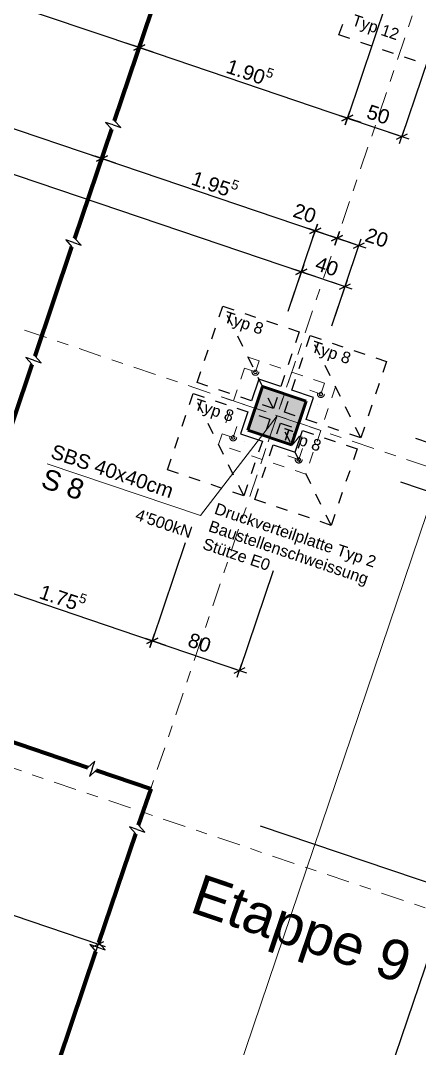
# Model space of a CAD drawing. Header units: metres. Extents: x 2661608 to 2661648.6, y 1209464.3 to 1209501.1.
# Drawn here: x 2661639.82 to 2661643.29, y 1209477.36 to 1209486.28 of the extents above; entities that cross this region are included whole.
import ezdxf

# ---------------------------------------------------------------- set-up
doc = ezdxf.new("R2010")
doc.units = ezdxf.units.M
doc.header["$PDMODE"] = 65
for name, pattern in [('AUSGEZOGEN', [0]), ('GETRENNT2_S6', [0.3, 0.2, -0.1]), ('PHANTOM2_S8', [0.3, 0.2, -0.05, 0, -0.05]), ('STRICHPUNKT2_S5', [0.15, 0.1, -0.05]), ('VERDECKT2_S2', [0.025, 0, -0.025])]:
    doc.linetypes.add(name, pattern=pattern)
for name, color, linetype, lineweight in [('TB_639', 7, 'AUSGEZOGEN', 25), ('TB_641', 7, 'AUSGEZOGEN', 25), ('TB_643', 7, 'AUSGEZOGEN', 25), ('TB_645', 7, 'AUSGEZOGEN', 25), ('TB_646', 7, 'AUSGEZOGEN', 25), ('TB_649', 7, 'AUSGEZOGEN', 25), ('TB_650', 7, 'AUSGEZOGEN', 25), ('TB_652', 7, 'AUSGEZOGEN', 25)]:
    doc.layers.add(name, color=color, linetype=linetype, lineweight=lineweight)
doc.styles.add('ARIAL', font='arial.ttf')
doc.dimstyles.new('DIMSTYLE_3', dxfattribs={"dimtxt": 0.125, "dimasz": 0.125, "dimexe": 0, "dimexo": 0, "dimgap": 0.0625, "dimtad": 2, "dimdec": 3, "dimrnd": 0.005, "dimzin": 4, "dimdsep": 46, "dimtxsty": 'ARIAL', "dimblk1": 'ALL_ML_STRICH', "dimblk2": 'ALL_ML_STRICH', "dimsah": 1, "dimcen": 0, "dimclrd": 7, "dimclre": 7, "dimclrt": 7, "dimazin": 3, "dimtfac": 1, "dimtdec": 0, "dimtix": 1, "dimtmove": 2, "dimatfit": 3, "dimfxl": 0, "dimlwd": 0, "dimlwe": 25})
doc.dimstyles.new('DIMSTYLE_5', dxfattribs={"dimtxt": 0.125, "dimasz": 0.125, "dimexe": 0, "dimexo": 0, "dimgap": 0.0625, "dimtad": 2, "dimdec": 1, "dimlfac": 100, "dimrnd": 0.5, "dimzin": 4, "dimdsep": 46, "dimtxsty": 'ARIAL', "dimblk1": 'ALL_ML_STRICH', "dimblk2": 'ALL_ML_STRICH', "dimsah": 1, "dimcen": 0, "dimclrd": 7, "dimclre": 7, "dimclrt": 7, "dimazin": 3, "dimtfac": 1, "dimtdec": 0, "dimtix": 1, "dimtmove": 2, "dimatfit": 3, "dimfxl": 0, "dimtvp": 1.2, "dimlwd": 0, "dimlwe": 25})
doc.dimstyles.new('DIMSTYLE_7', dxfattribs={"dimtxt": 0.125, "dimasz": 0.125, "dimexe": 0, "dimexo": 0, "dimgap": 0.0625, "dimtad": 2, "dimrnd": 0.005, "dimzin": 4, "dimdsep": 46, "dimtxsty": 'ARIAL', "dimblk1": 'ALL_ML_STRICH', "dimblk2": 'ALL_ML_STRICH', "dimsah": 1, "dimcen": 0, "dimclrd": 7, "dimclre": 7, "dimclrt": 7, "dimazin": 3, "dimtfac": 1, "dimtdec": 0, "dimtix": 1, "dimtmove": 2, "dimatfit": 3, "dimfxl": 0, "dimlwd": 0, "dimlwe": 25})
doc.dimstyles.new('DIMSTYLE_9', dxfattribs={"dimtxt": 0.125, "dimasz": 0.125, "dimexe": 0, "dimexo": 0, "dimgap": 0.0625, "dimtad": 2, "dimdec": 1, "dimlfac": 100, "dimrnd": 0.5, "dimzin": 4, "dimdsep": 46, "dimtxsty": 'ARIAL', "dimblk1": 'ALL_ML_STRICH', "dimblk2": 'ALL_ML_STRICH', "dimsah": 1, "dimcen": 0, "dimclrd": 7, "dimclre": 7, "dimclrt": 7, "dimazin": 3, "dimtfac": 1, "dimtdec": 0, "dimtix": 1, "dimtmove": 2, "dimatfit": 3, "dimfxl": 0, "dimlwd": 0, "dimlwe": 25})

# ---------------------------------------------------------------- blocks, each defined once
blk = doc.blocks.new('COMPLEXOBJECT_3')
at = {"layer": 'TB_645', "color": 7, "linetype": 'VERDECKT2_S2', "lineweight": 25, "transparency": 33554687}
for p, q in [((2661641.3562, 1209483.1393), (2661641.5807, 1209483.8023)), ((2661641.5807, 1209483.8023), (2661642.2437, 1209483.5778)), ((2661642.0192, 1209482.9148), (2661641.5807, 1209483.8023)), ((2661642.2437, 1209483.5778), (2661642.0192, 1209482.9148)), ((2661642.1139, 1209482.8827), (2661642.3384, 1209483.5458)), ((2661642.3384, 1209483.5458), (2661643.0014, 1209483.3213)), ((2661642.7769, 1209482.6583), (2661642.3384, 1209483.5458)), ((2661643.0014, 1209483.3213), (2661642.7769, 1209482.6583)), ((2661642.0192, 1209482.9148), (2661641.3562, 1209483.1393)), ((2661641.0996, 1209482.3815), (2661641.3241, 1209483.0446)), ((2661641.3241, 1209483.0446), (2661641.9871, 1209482.8201)), ((2661641.7626, 1209482.1571), (2661641.3241, 1209483.0446)), ((2661642.7769, 1209482.6583), (2661642.1139, 1209482.8827)), ((2661641.9871, 1209482.8201), (2661641.7626, 1209482.1571)), ((2661641.8574, 1209482.125), (2661642.0819, 1209482.788)), ((2661642.0819, 1209482.788), (2661642.7449, 1209482.5635)), ((2661642.5204, 1209481.9005), (2661642.0819, 1209482.788)), ((2661642.7449, 1209482.5635), (2661642.5204, 1209481.9005)), ((2661641.7626, 1209482.1571), (2661641.0996, 1209482.3815)), ((2661642.5204, 1209481.9005), (2661641.8574, 1209482.125))]:
    blk.add_line(p, q, dxfattribs=at)
at = {"layer": 'TB_645', "color": 7, "linetype": 'AUSGEZOGEN', "lineweight": 25, "transparency": 33554687, "char_height": 0.1, "width": 0.399914, "attachment_point": 7, "rotation": 341.29529, "style": 'ARIAL'}
for insert in [(2661641.5708, 1209483.637), (2661642.3286, 1209483.3805), (2661641.3143, 1209482.8793), (2661642.072, 1209482.6227)]:
    blk.add_mtext('\\W1.00;Typ 8', dxfattribs=dict(at, insert=insert))
blk = doc.blocks.new('COMPLEXOBJECT_4')
at = {"layer": 'TB_645', "color": 7, "linetype": 'VERDECKT2_S2', "lineweight": 25, "transparency": 33554687}
for p, q in [((2661642.5879, 1209486.1535), (2661642.9406, 1209487.1954)), ((2661642.9406, 1209487.1954), (2661643.9825, 1209486.8426)), ((2661643.6298, 1209485.8007), (2661642.9406, 1209487.1954)), ((2661643.9825, 1209486.8426), (2661643.6298, 1209485.8007)), ((2661643.6298, 1209485.8007), (2661642.5879, 1209486.1535))]:
    blk.add_line(p, q, dxfattribs=at)
at = {"layer": 'TB_645', "color": 7, "linetype": 'AUSGEZOGEN', "lineweight": 25, "transparency": 33554687, "insert": (2661642.6821, 1209486.2119), "char_height": 0.1, "width": 0.477465, "attachment_point": 7, "rotation": 341.29529, "style": 'ARIAL'}
blk.add_mtext('\\W0.98;Typ 12', dxfattribs=at)
blk = doc.blocks.new('COMPLEXOBJECT_9')
at = {"layer": 'TB_652', "color": 5, "linetype": 'STRICHPUNKT2_S5', "lineweight": 18, "transparency": 33554687}
for p, q in [((2661641.5434, 1209482.6008), (2661641.7999, 1209483.3586)), ((2661641.7999, 1209483.3586), (2661642.5577, 1209483.102)), ((2661641.8946, 1209483.3265), (2661641.8305, 1209483.1371)), ((2661641.7679, 1209483.2638), (2661641.9573, 1209483.1997)), ((2661642.463, 1209483.1341), (2661642.3988, 1209482.9446)), ((2661642.5577, 1209483.102), (2661642.3011, 1209482.3443)), ((2661642.3362, 1209483.0714), (2661642.5256, 1209483.0073)), ((2661641.5754, 1209482.6955), (2661641.7649, 1209482.6314)), ((2661641.7022, 1209482.7582), (2661641.6381, 1209482.5687)), ((2661642.3011, 1209482.3443), (2661641.5434, 1209482.6008)), ((2661642.1438, 1209482.5031), (2661642.3332, 1209482.439)), ((2661642.2705, 1209482.5658), (2661642.2064, 1209482.3763))]:
    blk.add_line(p, q, dxfattribs=at)
for centre, radius in [((2661641.8626, 1209483.2318), 0.03), ((2661641.8626, 1209483.2318), 0.015), ((2661642.4309, 1209483.0394), 0.03), ((2661642.4309, 1209483.0394), 0.015), ((2661641.6702, 1209482.6635), 0.03), ((2661641.6702, 1209482.6635), 0.015), ((2661642.2385, 1209482.471), 0.03), ((2661642.2385, 1209482.471), 0.015)]:
    blk.add_circle(centre, radius, dxfattribs=at)
blk = doc.blocks.new('ALL_ML_STRICH')
at = {"color": 0, "linetype": 'ByBlock', "lineweight": -2}
for p, q in [((-1, 0), (0.5, 0)), ((-0.3, -0.3), (0.3, 0.3)), ((0, -0.5), (0, 0.5))]:
    blk.add_line(p, q, dxfattribs=at)
blk = doc.blocks.new('*D38')
at = {"layer": 'DEFPOINTS', "color": 7, "linetype": 'AUSGEZOGEN', "lineweight": 25, "transparency": 16777216}
for p in [(2661639.0406, 1209480.6811), (2661640.9569, 1209479.6162), (2661638.4579, 1209478.9602)]:
    blk.add_point(p, dxfattribs=at)
at = {"layer": 'TB_649', "color": 7, "linetype": 'AUSGEZOGEN', "lineweight": -2, "transparency": 16777216}
for p, q in [((2661638.7431, 1209479.8026), (2661638.4579, 1209478.9602)), ((2661638.4579, 1209478.9602), (2661640.5007, 1209478.2686)), ((2661640.5007, 1209478.2686), (2661640.5007, 1209478.2686))]:
    blk.add_line(p, q, dxfattribs=at)
at = {"layer": 'TB_649', "color": 7, "linetype": 'AUSGEZOGEN', "lineweight": 25, "transparency": 16777216, "xscale": 0.125, "yscale": 0.125, "zscale": 0.125}
for p, rotation in [((2661638.4579, 1209478.9602), 161.2952435380497), ((2661640.5007, 1209478.2686), 341.2952435380498)]:
    blk.add_blockref('ALL_ML_STRICH', p, dxfattribs=dict(at, rotation=rotation))
at = {"layer": 'TB_649', "color": 7, "linetype": 'AUSGEZOGEN', "lineweight": 25, "transparency": 16777216, "insert": (2661639.5367, 1209478.716), "char_height": 0.125, "width": 0.625, "attachment_point": 5, "rotation": 341.29524, "style": 'ARIAL'}
blk.add_mtext('\\A1;{\\A1;{2.15\\H0.082500;\\S5^ ;}}', dxfattribs=at)
blk = doc.blocks.new('*D59')
at = {"layer": 'DEFPOINTS', "color": 7, "linetype": 'AUSGEZOGEN', "lineweight": 25, "transparency": 16777216}
for p in [(2661636.5157, 1209486.045), (2661636.179, 1209485.0505), (2661641.9252, 1209483.105)]:
    blk.add_point(p, dxfattribs=at)
at = {"layer": 'TB_649', "color": 7, "linetype": 'AUSGEZOGEN', "lineweight": -2, "transparency": 16777216}
for p, q in [((2661636.4003, 1209485.7041), (2661636.5157, 1209486.045)), ((2661636.5157, 1209486.045), (2661642.2619, 1209484.0995)), ((2661642.1465, 1209483.7586), (2661642.2619, 1209484.0995))]:
    blk.add_line(p, q, dxfattribs=at)
at = {"layer": 'TB_649', "color": 7, "linetype": 'AUSGEZOGEN', "lineweight": 25, "transparency": 16777216, "xscale": 0.125, "yscale": 0.125, "zscale": 0.125}
for p, rotation in [((2661636.5157, 1209486.045), 161.295243233439), ((2661642.2619, 1209484.0995), 341.2952432334391)]:
    blk.add_blockref('ALL_ML_STRICH', p, dxfattribs=dict(at, rotation=rotation))
at = {"layer": 'TB_649', "color": 7, "linetype": 'AUSGEZOGEN', "lineweight": 25, "transparency": 16777216, "insert": (2661639.4462, 1209485.1738), "char_height": 0.125, "width": 0.625, "attachment_point": 5, "rotation": 341.29524, "style": 'ARIAL'}
blk.add_mtext('\\A1;{\\A1;{6.06\\H0.082500;\\S5^ ;}}', dxfattribs=at)
blk = doc.blocks.new('*D60')
at = {"layer": 'DEFPOINTS', "color": 7, "linetype": 'AUSGEZOGEN', "lineweight": 25, "transparency": 16777216}
for p in [(2661642.2619, 1209484.0995), (2661641.9252, 1209483.105), (2661642.3041, 1209482.9767)]:
    blk.add_point(p, dxfattribs=at)
at = {"layer": 'TB_649', "color": 7, "linetype": 'AUSGEZOGEN', "lineweight": -2, "transparency": 16777216}
for p, q in [((2661642.1465, 1209483.7586), (2661642.2619, 1209484.0995)), ((2661642.2619, 1209484.0995), (2661642.6408, 1209483.9712)), ((2661642.5254, 1209483.6303), (2661642.6408, 1209483.9712))]:
    blk.add_line(p, q, dxfattribs=at)
at = {"layer": 'TB_649', "color": 7, "linetype": 'AUSGEZOGEN', "lineweight": 25, "transparency": 16777216, "xscale": 0.125, "yscale": 0.125, "zscale": 0.125}
for p, rotation in [((2661642.2619, 1209484.0995), 161.295243233439), ((2661642.6408, 1209483.9712), 341.2952432334391)]:
    blk.add_blockref('ALL_ML_STRICH', p, dxfattribs=dict(at, rotation=rotation))
at = {"layer": 'TB_649', "color": 7, "linetype": 'AUSGEZOGEN', "lineweight": 25, "transparency": 16777216, "insert": (2661642.483, 1209484.1457), "char_height": 0.125, "width": 0.5, "attachment_point": 5, "rotation": 341.29524, "style": 'ARIAL'}
blk.add_mtext('\\A1;{\\A1;{40\\H0.082500;\\S^ ;}}', dxfattribs=at)
blk = doc.blocks.new('*D61')
at = {"layer": 'DEFPOINTS', "color": 7, "linetype": 'AUSGEZOGEN', "lineweight": 25, "transparency": 16777216}
for p in [(2661630.5802, 1209488.6788), (2661630.5108, 1209488.474), (2661640.7253, 1209485.6572)]:
    blk.add_point(p, dxfattribs=at)
at = {"layer": 'TB_649', "color": 7, "linetype": 'AUSGEZOGEN', "lineweight": -2, "transparency": 16777216}
for p, q in [((2661630.5108, 1209488.474), (2661630.5108, 1209488.474)), ((2661630.5108, 1209488.474), (2661640.5305, 1209485.0816)), ((2661640.5305, 1209485.0816), (2661640.5305, 1209485.0816))]:
    blk.add_line(p, q, dxfattribs=at)
at = {"layer": 'TB_649', "color": 7, "linetype": 'AUSGEZOGEN', "lineweight": 25, "transparency": 16777216, "xscale": 0.125, "yscale": 0.125, "zscale": 0.125}
for p, rotation in [((2661630.5108, 1209488.474), 161.2952432343719), ((2661640.5305, 1209485.0816), 341.295243234372)]:
    blk.add_blockref('ALL_ML_STRICH', p, dxfattribs=dict(at, rotation=rotation))
at = {"layer": 'TB_649', "color": 7, "linetype": 'AUSGEZOGEN', "lineweight": 25, "transparency": 16777216, "insert": (2661635.5613, 1209486.8851), "char_height": 0.125, "width": 0.625, "attachment_point": 5, "rotation": 341.29524, "style": 'ARIAL'}
blk.add_mtext('\\A1;{\\A1;{10.58\\H0.082500;\\S^ ;}}', dxfattribs=at)
blk = doc.blocks.new('*D62')
at = {"layer": 'DEFPOINTS', "color": 7, "linetype": 'AUSGEZOGEN', "lineweight": 25, "transparency": 16777216}
for p in [(2661640.7253, 1209485.6572), (2661640.5305, 1209485.0816), (2661641.9252, 1209483.105)]:
    blk.add_point(p, dxfattribs=at)
at = {"layer": 'TB_649', "color": 7, "linetype": 'AUSGEZOGEN', "lineweight": -2, "transparency": 16777216}
for p, q in [((2661640.5305, 1209485.0816), (2661640.5305, 1209485.0816)), ((2661640.5305, 1209485.0816), (2661642.3822, 1209484.4547)), ((2661642.1465, 1209483.7586), (2661642.3822, 1209484.4547))]:
    blk.add_line(p, q, dxfattribs=at)
at = {"layer": 'TB_649', "color": 7, "linetype": 'AUSGEZOGEN', "lineweight": 25, "transparency": 16777216, "xscale": 0.125, "yscale": 0.125, "zscale": 0.125}
for p, rotation in [((2661640.5305, 1209485.0816), 161.2952432343719), ((2661642.3822, 1209484.4547), 341.295243234372)]:
    blk.add_blockref('ALL_ML_STRICH', p, dxfattribs=dict(at, rotation=rotation))
at = {"layer": 'TB_649', "color": 7, "linetype": 'AUSGEZOGEN', "lineweight": 25, "transparency": 16777216, "insert": (2661641.5137, 1209484.8697), "char_height": 0.125, "width": 0.625, "attachment_point": 5, "rotation": 341.29524, "style": 'ARIAL'}
blk.add_mtext('\\A1;{\\A1;{1.95\\H0.082500;\\S5^ ;}}', dxfattribs=at)
blk = doc.blocks.new('*D63')
at = {"layer": 'DEFPOINTS', "color": 7, "linetype": 'AUSGEZOGEN', "lineweight": 25, "transparency": 16777216}
for p in [(2661642.6555, 1209484.6383), (2661642.3822, 1209484.4547), (2661641.9252, 1209483.105)]:
    blk.add_point(p, dxfattribs=at)
at = {"layer": 'TB_649', "color": 7, "linetype": 'AUSGEZOGEN', "lineweight": -2, "transparency": 16777216}
for p, q in [((2661642.1465, 1209483.7586), (2661642.3822, 1209484.4547)), ((2661642.3822, 1209484.4547), (2661642.5716, 1209484.3905)), ((2661642.5716, 1209484.3905), (2661642.5716, 1209484.3905))]:
    blk.add_line(p, q, dxfattribs=at)
at = {"layer": 'TB_649', "color": 7, "linetype": 'AUSGEZOGEN', "lineweight": 25, "transparency": 16777216, "xscale": 0.125, "yscale": 0.125, "zscale": 0.125}
for p, rotation in [((2661642.3822, 1209484.4547), 161.2952432343719), ((2661642.5716, 1209484.3905), 341.295243234372)]:
    blk.add_blockref('ALL_ML_STRICH', p, dxfattribs=dict(at, rotation=rotation))
at = {"layer": 'TB_649', "color": 7, "linetype": 'AUSGEZOGEN', "lineweight": 25, "transparency": 16777216, "insert": (2661642.2903, 1209484.6068), "char_height": 0.125, "width": 0.5, "attachment_point": 5, "rotation": 341.29524, "style": 'ARIAL'}
blk.add_mtext('\\A1;{\\A1;{20\\H0.082500;\\S^ ;}}', dxfattribs=at)
blk = doc.blocks.new('*D64')
at = {"layer": 'DEFPOINTS', "color": 7, "linetype": 'AUSGEZOGEN', "lineweight": 25, "transparency": 16777216}
for p in [(2661642.6555, 1209484.6383), (2661642.5716, 1209484.3905), (2661642.3041, 1209482.9767)]:
    blk.add_point(p, dxfattribs=at)
at = {"layer": 'TB_649', "color": 7, "linetype": 'AUSGEZOGEN', "lineweight": -2, "transparency": 16777216}
for p, q in [((2661642.5716, 1209484.3905), (2661642.5716, 1209484.3905)), ((2661642.5716, 1209484.3905), (2661642.7611, 1209484.3264)), ((2661642.5254, 1209483.6303), (2661642.7611, 1209484.3264))]:
    blk.add_line(p, q, dxfattribs=at)
at = {"layer": 'TB_649', "color": 7, "linetype": 'AUSGEZOGEN', "lineweight": 25, "transparency": 16777216, "xscale": 0.125, "yscale": 0.125, "zscale": 0.125}
for p, rotation in [((2661642.5716, 1209484.3905), 161.2952432343719), ((2661642.7611, 1209484.3264), 341.295243234372)]:
    blk.add_blockref('ALL_ML_STRICH', p, dxfattribs=dict(at, rotation=rotation))
at = {"layer": 'TB_649', "color": 7, "linetype": 'AUSGEZOGEN', "lineweight": 25, "transparency": 16777216, "insert": (2661642.9162, 1209484.3949), "char_height": 0.125, "width": 0.5, "attachment_point": 5, "rotation": 341.29524, "style": 'ARIAL'}
blk.add_mtext('\\A1;{\\A1;{20\\H0.082500;\\S^ ;}}', dxfattribs=at)
blk = doc.blocks.new('*D70')
at = {"layer": 'DEFPOINTS', "color": 7, "linetype": 'AUSGEZOGEN', "lineweight": 25, "transparency": 16777216}
for p in [(2661644.4542, 1209478.2052), (2661642.6877, 1209474.918), (2661643.023, 1209474.8045)]:
    blk.add_point(p, dxfattribs=at)
at = {"layer": 'TB_649', "color": 7, "linetype": 'AUSGEZOGEN', "lineweight": -2, "transparency": 16777216}
for p, q in [((2661643.023, 1209474.8045), (2661644.2031, 1209478.2902)), ((2661644.2031, 1209478.2902), (2661644.2031, 1209478.2902)), ((2661643.023, 1209474.8045), (2661643.023, 1209474.8045))]:
    blk.add_line(p, q, dxfattribs=at)
at = {"layer": 'TB_649', "color": 7, "linetype": 'AUSGEZOGEN', "lineweight": 25, "transparency": 16777216, "xscale": 0.125, "yscale": 0.125, "zscale": 0.125}
for p, rotation in [((2661644.2031, 1209478.2902), 71.29524323076089), ((2661643.023, 1209474.8045), 251.2952432307609)]:
    blk.add_blockref('ALL_ML_STRICH', p, dxfattribs=dict(at, rotation=rotation))
at = {"layer": 'TB_649', "color": 7, "linetype": 'AUSGEZOGEN', "lineweight": 25, "transparency": 16777216, "insert": (2661643.5073, 1209476.5926), "char_height": 0.125, "width": 0.5, "attachment_point": 5, "rotation": 71.29524, "style": 'ARIAL'}
blk.add_mtext('\\A1;{\\A1;{3.68\\H0.082500;\\S^ ;}}', dxfattribs=at)
blk = doc.blocks.new('*D75')
at = {"layer": 'DEFPOINTS', "color": 7, "linetype": 'AUSGEZOGEN', "lineweight": 25, "transparency": 16777216}
for p in [(2661640.9569, 1209479.6162), (2661637.6458, 1209469.8366), (2661640.6057, 1209468.8344)]:
    blk.add_point(p, dxfattribs=at)
at = {"layer": 'TB_649', "color": 7, "linetype": 'AUSGEZOGEN', "lineweight": -2, "transparency": 16777216}
for p, q in [((2661641.9041, 1209479.2956), (2661643.9169, 1209478.6141)), ((2661640.6057, 1209468.8344), (2661643.9169, 1209478.6141)), ((2661638.593, 1209469.5159), (2661640.6057, 1209468.8344))]:
    blk.add_line(p, q, dxfattribs=at)
at = {"layer": 'TB_649', "color": 7, "linetype": 'AUSGEZOGEN', "lineweight": 25, "transparency": 16777216, "xscale": 0.125, "yscale": 0.125, "zscale": 0.125}
for p, rotation in [((2661643.9169, 1209478.6141), 71.29524324225345), ((2661640.6057, 1209468.8344), 251.2952432422534)]:
    blk.add_blockref('ALL_ML_STRICH', p, dxfattribs=dict(at, rotation=rotation))
at = {"layer": 'TB_649', "color": 7, "linetype": 'AUSGEZOGEN', "lineweight": 25, "transparency": 16777216, "insert": (2661642.1581, 1209473.7771), "char_height": 0.125, "width": 0.75, "attachment_point": 5, "rotation": 71.29524, "style": 'ARIAL'}
blk.add_mtext('\\A1;{\\A1;{10.32\\H0.082500;\\S5^ ;}}', dxfattribs=at)
blk = doc.blocks.new('*D76')
at = {"layer": 'DEFPOINTS', "color": 7, "linetype": 'AUSGEZOGEN', "lineweight": 25, "transparency": 16777216}
for p in [(2661644.9, 1209486.5848), (2661640.9569, 1209479.6162), (2661643.9169, 1209478.6141)]:
    blk.add_point(p, dxfattribs=at)
at = {"layer": 'TB_649', "color": 7, "linetype": 'AUSGEZOGEN', "lineweight": -2, "transparency": 16777216}
for p, q in [((2661645.3735, 1209486.4245), (2661646.4391, 1209486.0637)), ((2661643.9169, 1209478.6141), (2661646.4391, 1209486.0637)), ((2661641.9041, 1209479.2956), (2661643.9169, 1209478.6141))]:
    blk.add_line(p, q, dxfattribs=at)
at = {"layer": 'TB_649', "color": 7, "linetype": 'AUSGEZOGEN', "lineweight": 25, "transparency": 16777216, "xscale": 0.125, "yscale": 0.125, "zscale": 0.125}
for p, rotation in [((2661646.4391, 1209486.0637), 71.29524324225345), ((2661643.9169, 1209478.6141), 251.2952432422534)]:
    blk.add_blockref('ALL_ML_STRICH', p, dxfattribs=dict(at, rotation=rotation))
at = {"layer": 'TB_649', "color": 7, "linetype": 'AUSGEZOGEN', "lineweight": 25, "transparency": 16777216, "insert": (2661645.0764, 1209482.3963), "char_height": 0.125, "width": 0.625, "attachment_point": 5, "rotation": 71.29524, "style": 'ARIAL'}
blk.add_mtext('\\A1;{\\A1;{7.86\\H0.082500;\\S5^ ;}}', dxfattribs=at)
blk = doc.blocks.new('*D78')
at = {"layer": 'DEFPOINTS', "color": 7, "linetype": 'AUSGEZOGEN', "lineweight": 25, "transparency": 16777216}
for p in [(2661640.9569, 1209479.6162), (2661639.2558, 1209469.9144), (2661640.4398, 1209469.5135)]:
    blk.add_point(p, dxfattribs=at)
at = {"layer": 'TB_649', "color": 7, "linetype": 'AUSGEZOGEN', "lineweight": -2, "transparency": 16777216}
for p, q in [((2661641.9041, 1209479.2956), (2661643.5617, 1209478.7343)), ((2661640.4398, 1209469.5135), (2661643.5617, 1209478.7343)), ((2661639.7294, 1209469.754), (2661640.4398, 1209469.5135))]:
    blk.add_line(p, q, dxfattribs=at)
at = {"layer": 'TB_649', "color": 7, "linetype": 'AUSGEZOGEN', "lineweight": 25, "transparency": 16777216, "xscale": 0.125, "yscale": 0.125, "zscale": 0.125}
for p, rotation in [((2661643.5617, 1209478.7343), 71.29524323168143), ((2661640.4398, 1209469.5135), 251.2952432316814)]:
    blk.add_blockref('ALL_ML_STRICH', p, dxfattribs=dict(at, rotation=rotation))
at = {"layer": 'TB_649', "color": 7, "linetype": 'AUSGEZOGEN', "lineweight": 25, "transparency": 16777216, "insert": (2661641.8991, 1209474.1813), "char_height": 0.125, "width": 0.625, "attachment_point": 5, "rotation": 71.29524, "style": 'ARIAL'}
blk.add_mtext('\\A1;{\\A1;{9.73\\H0.082500;\\S5^ ;}}', dxfattribs=at)
blk = doc.blocks.new('*D79')
at = {"layer": 'DEFPOINTS', "color": 7, "linetype": 'AUSGEZOGEN', "lineweight": 25, "transparency": 16777216}
for p in [(2661641.797, 1209482.7261), (2661640.9569, 1209479.6162), (2661643.5617, 1209478.7343)]:
    blk.add_point(p, dxfattribs=at)
at = {"layer": 'TB_649', "color": 7, "linetype": 'AUSGEZOGEN', "lineweight": -2, "transparency": 16777216}
for p, q in [((2661643.123, 1209482.2771), (2661644.5927, 1209481.7795)), ((2661643.5617, 1209478.7343), (2661644.5927, 1209481.7795)), ((2661641.9041, 1209479.2956), (2661643.5617, 1209478.7343))]:
    blk.add_line(p, q, dxfattribs=at)
at = {"layer": 'TB_649', "color": 7, "linetype": 'AUSGEZOGEN', "lineweight": 25, "transparency": 16777216, "xscale": 0.125, "yscale": 0.125, "zscale": 0.125}
for p, rotation in [((2661644.5927, 1209481.7795), 71.29524323168143), ((2661643.5617, 1209478.7343), 251.2952432316814)]:
    blk.add_blockref('ALL_ML_STRICH', p, dxfattribs=dict(at, rotation=rotation))
at = {"layer": 'TB_649', "color": 7, "linetype": 'AUSGEZOGEN', "lineweight": 25, "transparency": 16777216, "insert": (2661643.9755, 1209480.3144), "char_height": 0.125, "width": 0.625, "attachment_point": 5, "rotation": 71.29524, "style": 'ARIAL'}
blk.add_mtext('\\A1;{\\A1;{3.21\\H0.082500;\\S5^ ;}}', dxfattribs=at)
blk = doc.blocks.new('*D80')
at = {"layer": 'DEFPOINTS', "color": 7, "linetype": 'AUSGEZOGEN', "lineweight": 25, "transparency": 16777216}
for p in [(2661641.9252, 1209483.105), (2661641.797, 1209482.7261), (2661644.5927, 1209481.7795)]:
    blk.add_point(p, dxfattribs=at)
at = {"layer": 'TB_649', "color": 7, "linetype": 'AUSGEZOGEN', "lineweight": -2, "transparency": 16777216}
for p, q in [((2661643.2513, 1209482.656), (2661644.721, 1209482.1584)), ((2661643.123, 1209482.2771), (2661644.5927, 1209481.7795)), ((2661644.5927, 1209481.7795), (2661644.721, 1209482.1584))]:
    blk.add_line(p, q, dxfattribs=at)
at = {"layer": 'TB_649', "color": 7, "linetype": 'AUSGEZOGEN', "lineweight": 25, "transparency": 16777216, "xscale": 0.125, "yscale": 0.125, "zscale": 0.125}
for p, rotation in [((2661644.721, 1209482.1584), 71.29524323168143), ((2661644.5927, 1209481.7795), 251.2952432316814)]:
    blk.add_blockref('ALL_ML_STRICH', p, dxfattribs=dict(at, rotation=rotation))
at = {"layer": 'TB_649', "color": 7, "linetype": 'AUSGEZOGEN', "lineweight": 25, "transparency": 16777216, "insert": (2661644.5465, 1209482.0006), "char_height": 0.125, "width": 0.5, "attachment_point": 5, "rotation": 71.29524, "style": 'ARIAL'}
blk.add_mtext('\\A1;{\\A1;{40\\H0.082500;\\S^ ;}}', dxfattribs=at)
blk = doc.blocks.new('*D81')
at = {"layer": 'DEFPOINTS', "color": 7, "linetype": 'AUSGEZOGEN', "lineweight": 25, "transparency": 16777216}
for p in [(2661644.7717, 1209486.2059), (2661641.9252, 1209483.105), (2661644.721, 1209482.1584)]:
    blk.add_point(p, dxfattribs=at)
at = {"layer": 'TB_649', "color": 7, "linetype": 'AUSGEZOGEN', "lineweight": -2, "transparency": 16777216}
for p, q in [((2661645.2453, 1209486.0456), (2661645.9557, 1209485.8051)), ((2661644.721, 1209482.1584), (2661645.9557, 1209485.8051)), ((2661643.2513, 1209482.656), (2661644.721, 1209482.1584))]:
    blk.add_line(p, q, dxfattribs=at)
at = {"layer": 'TB_649', "color": 7, "linetype": 'AUSGEZOGEN', "lineweight": 25, "transparency": 16777216, "xscale": 0.125, "yscale": 0.125, "zscale": 0.125}
for p, rotation in [((2661645.9557, 1209485.8051), 71.29524323168143), ((2661644.721, 1209482.1584), 251.2952432316814)]:
    blk.add_blockref('ALL_ML_STRICH', p, dxfattribs=dict(at, rotation=rotation))
at = {"layer": 'TB_649', "color": 7, "linetype": 'AUSGEZOGEN', "lineweight": 25, "transparency": 16777216, "insert": (2661645.2324, 1209484.0266), "char_height": 0.125, "width": 0.5, "attachment_point": 5, "rotation": 71.29524, "style": 'ARIAL'}
blk.add_mtext('\\A1;{\\A1;{3.85\\H0.082500;\\S^ ;}}', dxfattribs=at)
blk = doc.blocks.new('*D177')
at = {"layer": 'DEFPOINTS', "color": 5, "linetype": 'AUSGEZOGEN', "lineweight": 25, "transparency": 16777216}
for p in [(2661637.4289, 1209488.5864), (2661637.0091, 1209487.3464), (2661640.8338, 1209485.9776)]:
    blk.add_point(p, dxfattribs=at)
at = {"layer": 'TB_649', "color": 5, "linetype": 'AUSGEZOGEN', "lineweight": -2, "transparency": 16777216}
for p, q in [((2661637.3456, 1209488.3403), (2661637.0091, 1209487.3464)), ((2661637.0091, 1209487.3464), (2661640.8562, 1209486.0438)), ((2661640.8562, 1209486.0438), (2661640.8562, 1209486.0438))]:
    blk.add_line(p, q, dxfattribs=at)
at = {"layer": 'TB_649', "color": 5, "linetype": 'AUSGEZOGEN', "lineweight": 25, "transparency": 16777216, "xscale": 0.125, "yscale": 0.125, "zscale": 0.125}
for p, rotation in [((2661637.0091, 1209487.3464), 161.2952432342675), ((2661640.8562, 1209486.0438), 341.2952432342676)]:
    blk.add_blockref('ALL_ML_STRICH', p, dxfattribs=dict(at, rotation=rotation))
at = {"layer": 'TB_649', "color": 5, "linetype": 'AUSGEZOGEN', "lineweight": 25, "transparency": 16777216, "insert": (2661638.978, 1209486.8008), "char_height": 0.125, "width": 0.5, "attachment_point": 5, "rotation": 341.29524, "style": 'ARIAL'}
blk.add_mtext('\\A1;{\\A1;{4.06\\H0.082500;\\S^ ;}}', dxfattribs=at)
blk = doc.blocks.new('*D178')
at = {"layer": 'DEFPOINTS', "color": 5, "linetype": 'AUSGEZOGEN', "lineweight": 25, "transparency": 16777216}
for p in [(2661643.0805, 1209486.673), (2661640.8338, 1209485.9776), (2661640.8562, 1209486.0438)]:
    blk.add_point(p, dxfattribs=at)
at = {"layer": 'TB_649', "color": 5, "linetype": 'AUSGEZOGEN', "lineweight": -2, "transparency": 16777216}
for p, q in [((2661643.0006, 1209486.437), (2661642.6606, 1209485.4329)), ((2661640.8562, 1209486.0438), (2661640.8562, 1209486.0438)), ((2661640.8562, 1209486.0438), (2661642.6606, 1209485.4329))]:
    blk.add_line(p, q, dxfattribs=at)
at = {"layer": 'TB_649', "color": 5, "linetype": 'AUSGEZOGEN', "lineweight": 25, "transparency": 16777216, "xscale": 0.125, "yscale": 0.125, "zscale": 0.125}
for p, rotation in [((2661640.8562, 1209486.0438), 161.2952432342675), ((2661642.6606, 1209485.4329), 341.2952432342676)]:
    blk.add_blockref('ALL_ML_STRICH', p, dxfattribs=dict(at, rotation=rotation))
at = {"layer": 'TB_649', "color": 5, "linetype": 'AUSGEZOGEN', "lineweight": 25, "transparency": 16777216, "insert": (2661641.8158, 1209485.84), "char_height": 0.125, "width": 0.625, "attachment_point": 5, "rotation": 341.29524, "style": 'ARIAL'}
blk.add_mtext('\\A1;{\\A1;{1.90\\H0.082500;\\S5^ ;}}', dxfattribs=at)
blk = doc.blocks.new('*D179')
at = {"layer": 'DEFPOINTS', "color": 5, "linetype": 'AUSGEZOGEN', "lineweight": 25, "transparency": 16777216}
for p in [(2661643.0805, 1209486.673), (2661643.5541, 1209486.5126), (2661642.6606, 1209485.4329)]:
    blk.add_point(p, dxfattribs=at)
at = {"layer": 'TB_649', "color": 5, "linetype": 'AUSGEZOGEN', "lineweight": -2, "transparency": 16777216}
for p, q in [((2661643.0006, 1209486.437), (2661642.6606, 1209485.4329)), ((2661643.475, 1209486.2793), (2661643.1342, 1209485.2726)), ((2661642.6606, 1209485.4329), (2661643.1342, 1209485.2726))]:
    blk.add_line(p, q, dxfattribs=at)
at = {"layer": 'TB_649', "color": 5, "linetype": 'AUSGEZOGEN', "lineweight": 25, "transparency": 16777216, "xscale": 0.125, "yscale": 0.125, "zscale": 0.125}
for p, rotation in [((2661642.6606, 1209485.4329), 161.2952432342675), ((2661643.1342, 1209485.2726), 341.2952432342676)]:
    blk.add_blockref('ALL_ML_STRICH', p, dxfattribs=dict(at, rotation=rotation))
at = {"layer": 'TB_649', "color": 5, "linetype": 'AUSGEZOGEN', "lineweight": 25, "transparency": 16777216, "insert": (2661642.929, 1209485.4631), "char_height": 0.125, "width": 0.5, "attachment_point": 5, "rotation": 341.29524, "style": 'ARIAL'}
blk.add_mtext('\\A1;{\\A1;{50\\H0.082500;\\S^ ;}}', dxfattribs=at)
blk = doc.blocks.new('*D281')
at = {"layer": 'DEFPOINTS', "color": 5, "linetype": 'AUSGEZOGEN', "lineweight": 25, "transparency": 16777216}
for p in [(2661641.5434, 1209482.6008), (2661639.42, 1209481.8018), (2661639.305, 1209481.4621)]:
    blk.add_point(p, dxfattribs=at)
at = {"layer": 'TB_649', "color": 5, "linetype": 'AUSGEZOGEN', "lineweight": -2, "transparency": 16777216}
for p, q in [((2661641.2546, 1209481.7478), (2661640.9673, 1209480.8993)), ((2661639.305, 1209481.4621), (2661639.305, 1209481.4621)), ((2661639.305, 1209481.4621), (2661640.9673, 1209480.8993))]:
    blk.add_line(p, q, dxfattribs=at)
at = {"layer": 'TB_649', "color": 5, "linetype": 'AUSGEZOGEN', "lineweight": 25, "transparency": 16777216, "xscale": 0.125, "yscale": 0.125, "zscale": 0.125}
for p, rotation in [((2661639.305, 1209481.4621), 161.2952432347492), ((2661640.9673, 1209480.8993), 341.2952432347492)]:
    blk.add_blockref('ALL_ML_STRICH', p, dxfattribs=dict(at, rotation=rotation))
at = {"layer": 'TB_649', "color": 5, "linetype": 'AUSGEZOGEN', "lineweight": 25, "transparency": 16777216, "insert": (2661640.1935, 1209481.2823), "char_height": 0.125, "width": 0.625, "attachment_point": 5, "rotation": 341.29524, "style": 'ARIAL'}
blk.add_mtext('\\A1;{\\A1;{1.75\\H0.082500;\\S5^ ;}}', dxfattribs=at)
blk = doc.blocks.new('*D282')
at = {"layer": 'DEFPOINTS', "color": 5, "linetype": 'AUSGEZOGEN', "lineweight": 25, "transparency": 16777216}
for p in [(2661641.5434, 1209482.6008), (2661642.3011, 1209482.3443), (2661640.9673, 1209480.8993)]:
    blk.add_point(p, dxfattribs=at)
at = {"layer": 'TB_649', "color": 5, "linetype": 'AUSGEZOGEN', "lineweight": -2, "transparency": 16777216}
for p, q in [((2661641.2546, 1209481.7478), (2661640.9673, 1209480.8993)), ((2661642.0177, 1209481.5072), (2661641.725, 1209480.6428)), ((2661640.9673, 1209480.8993), (2661641.725, 1209480.6428))]:
    blk.add_line(p, q, dxfattribs=at)
at = {"layer": 'TB_649', "color": 5, "linetype": 'AUSGEZOGEN', "lineweight": 25, "transparency": 16777216, "xscale": 0.125, "yscale": 0.125, "zscale": 0.125}
for p, rotation in [((2661640.9673, 1209480.8993), 161.2952432347492), ((2661641.725, 1209480.6428), 341.2952432347492)]:
    blk.add_blockref('ALL_ML_STRICH', p, dxfattribs=dict(at, rotation=rotation))
at = {"layer": 'TB_649', "color": 5, "linetype": 'AUSGEZOGEN', "lineweight": 25, "transparency": 16777216, "insert": (2661641.3778, 1209480.8814), "char_height": 0.125, "width": 0.5, "attachment_point": 5, "rotation": 341.29524, "style": 'ARIAL'}
blk.add_mtext('\\A1;{\\A1;{80\\H0.082500;\\S^ ;}}', dxfattribs=at)

msp = doc.modelspace()

# ---------------------------------------------------------------- hatches: boundary and pattern name
at = {"layer": 'TB_639', "linetype": 'AUSGEZOGEN', "lineweight": 35, "transparency": 33554687}
msp.add_hatch(color=253, dxfattribs=at).paths.add_polyline_path([(2661641.797, 1209482.7261), (2661642.1758, 1209482.5978), (2661642.3041, 1209482.9767), (2661641.9252, 1209483.105)])

# ---------------------------------------------------------------- linework, layer by layer
at = {"layer": 'Hatch_Boundaries', "color": 7}
msp.add_lwpolyline([(2661641.797, 1209482.7261), (2661642.1758, 1209482.5978), (2661642.3041, 1209482.9767), (2661641.9252, 1209483.105), (2661641.797, 1209482.7261)], dxfattribs=at)
msp.add_lwpolyline([(2661641.797, 1209482.7261), (2661642.1758, 1209482.5978), (2661642.3041, 1209482.9767), (2661641.9252, 1209483.105), (2661641.797, 1209482.7261)], dxfattribs=at)
at = {"layer": 'TB_639', "color": 191, "linetype": 'AUSGEZOGEN', "lineweight": 13, "transparency": 33554687}
msp.add_line((2661645.381, 1209488.0056), (2661638.4252, 1209467.4612), dxfattribs=at)
at = {"layer": 'TB_641', "color": 7, "linetype": 'PHANTOM2_S8', "lineweight": 18, "transparency": 33554687}
for p, q in [((2661642.2109, 1209483.325), (2661641.8902, 1209482.3778)), ((2661641.5769, 1209483.0118), (2661642.5241, 1209482.6911))]:
    msp.add_line(p, q, dxfattribs=at)
at = {"layer": 'TB_641', "color": 7, "linetype": 'AUSGEZOGEN', "lineweight": 50, "transparency": 33554687}
for p, q in [((2661641.9252, 1209483.105), (2661641.797, 1209482.7261)), ((2661642.3041, 1209482.9767), (2661641.9252, 1209483.105)), ((2661642.1758, 1209482.5978), (2661642.3041, 1209482.9767)), ((2661641.797, 1209482.7261), (2661642.1758, 1209482.5978))]:
    msp.add_line(p, q, dxfattribs=at)
at = {"layer": 'TB_643', "color": 7, "linetype": 'PHANTOM2_S8', "lineweight": 18, "transparency": 33554687}
for p, q in [((2661613.8118, 1209492.4123), (2661645.8408, 1209481.5681)), ((2661636.2011, 1209465.5748), (2661645.0811, 1209491.8023)), ((2661612.6477, 1209488.974), (2661644.6767, 1209478.1298))]:
    msp.add_line(p, q, dxfattribs=at)
at = {"layer": 'TB_646', "color": 7, "linetype": 'GETRENNT2_S6', "lineweight": 25, "transparency": 33554687}
for p, q in [((2661641.8939, 1209483.1684), (2661641.7336, 1209482.6948)), ((2661642.3675, 1209483.008), (2661641.8939, 1209483.1684)), ((2661642.2071, 1209482.5344), (2661642.3675, 1209483.008)), ((2661641.7336, 1209482.6948), (2661642.2071, 1209482.5344))]:
    msp.add_line(p, q, dxfattribs=at)
at = {"layer": 'TB_649', "color": 7, "linetype": 'AUSGEZOGEN', "lineweight": 18, "transparency": 33554687}
for q in [(2661642.0505, 1209482.8514), (2661640.0572, 1209482.4346)]:
    msp.add_line((2661641.386, 1209481.9847), q, dxfattribs=at)
at = {"layer": 'TB_650', "color": 1, "linetype": 'AUSGEZOGEN', "lineweight": 70, "transparency": 33554687}
for p, q in [((2661640.6415, 1209485.4097), (2661640.9622, 1209486.3569)), ((2661640.2961, 1209484.3894), (2661640.6168, 1209485.3366)), ((2661640.6168, 1209485.3366), (2661640.6168, 1209485.3366)), ((2661639.9506, 1209483.369), (2661640.2713, 1209484.3162)), ((2661640.2713, 1209484.3162), (2661640.2713, 1209484.3162)), ((2661639.6051, 1209482.3486), (2661639.9258, 1209483.2958)), ((2661639.9258, 1209483.2958), (2661639.9258, 1209483.2958)), ((2661639.462, 1209480.1224), (2661640.4092, 1209479.8017)), ((2661640.4823, 1209479.7769), (2661640.9569, 1209479.6162)), ((2661640.8495, 1209479.2989), (2661640.9569, 1209479.6162)), ((2661640.504, 1209478.2786), (2661640.8247, 1209479.2257)), ((2661640.1586, 1209477.2582), (2661640.4793, 1209478.2054))]:
    msp.add_line(p, q, dxfattribs=at)
at = {"layer": 'TB_650', "color": 1, "linetype": 'AUSGEZOGEN', "lineweight": 25, "transparency": 33554687}
for p, q in [((2661640.6415, 1209485.4097), (2661640.6692, 1209485.4916)), ((2661640.6292, 1209485.3732), (2661640.5629, 1209485.3956)), ((2661640.5629, 1209485.3956), (2661640.6168, 1209485.3366)), ((2661640.6292, 1209485.3732), (2661640.6955, 1209485.3507)), ((2661640.6955, 1209485.3507), (2661640.6415, 1209485.4097)), ((2661640.5891, 1209485.2548), (2661640.6168, 1209485.3366)), ((2661640.2961, 1209484.3894), (2661640.3238, 1209484.4712)), ((2661640.2837, 1209484.3528), (2661640.2174, 1209484.3752)), ((2661640.2174, 1209484.3752), (2661640.2713, 1209484.3162)), ((2661640.35, 1209484.3303), (2661640.2961, 1209484.3894)), ((2661640.2837, 1209484.3528), (2661640.35, 1209484.3303)), ((2661639.9506, 1209483.369), (2661639.9783, 1209483.4508)), ((2661639.9382, 1209483.3324), (2661639.8719, 1209483.3548)), ((2661639.8719, 1209483.3548), (2661639.9258, 1209483.2958)), ((2661639.9382, 1209483.3324), (2661640.0045, 1209483.31)), ((2661640.0045, 1209483.31), (2661639.9506, 1209483.369)), ((2661639.8981, 1209483.214), (2661639.9258, 1209483.2958)), ((2661640.4682, 1209479.8556), (2661640.4092, 1209479.8017)), ((2661640.4458, 1209479.7893), (2661640.4682, 1209479.8556)), ((2661640.4458, 1209479.7893), (2661640.4233, 1209479.723)), ((2661640.4233, 1209479.723), (2661640.4823, 1209479.7769)), ((2661640.9034, 1209479.2399), (2661640.8495, 1209479.2989)), ((2661640.8371, 1209479.2623), (2661640.7708, 1209479.2848)), ((2661640.7708, 1209479.2848), (2661640.8247, 1209479.2257)), ((2661640.8371, 1209479.2623), (2661640.9034, 1209479.2399)), ((2661640.4916, 1209478.242), (2661640.4253, 1209478.2644)), ((2661640.4253, 1209478.2644), (2661640.4793, 1209478.2054)), ((2661640.4916, 1209478.242), (2661640.5579, 1209478.2195)), ((2661640.5579, 1209478.2195), (2661640.504, 1209478.2786))]:
    msp.add_line(p, q, dxfattribs=at)
for points in [[(2661640.6692, 1209485.4916), (2661640.6692, 1209485.4916)], [(2661640.3238, 1209484.4712), (2661640.3238, 1209484.4712)], [(2661639.9783, 1209483.4508), (2661639.9783, 1209483.4508)]]:
    msp.add_lwpolyline(points, close=True, dxfattribs=at)
at = {"layer": 'TB_650', "color": 1, "linetype": 'AUSGEZOGEN', "lineweight": 50, "transparency": 33554687}
for points in [[(2661640.6692, 1209485.4916), (2661640.6692, 1209485.4916)], [(2661640.6692, 1209485.4916), (2661640.6692, 1209485.4916)], [(2661640.3238, 1209484.4712), (2661640.3238, 1209484.4712)], [(2661640.3238, 1209484.4712), (2661640.3238, 1209484.4712)], [(2661639.9783, 1209483.4508), (2661639.9783, 1209483.4508)], [(2661639.9783, 1209483.4508), (2661639.9783, 1209483.4508)]]:
    msp.add_lwpolyline(points, close=True, dxfattribs=at)

# ---------------------------------------------------------------- block references
at = {"layer": 'TB_645', "color": 7, "linetype": 'VERDECKT2_S2', "lineweight": 25, "transparency": 33554687}
for name in ['COMPLEXOBJECT_4', 'COMPLEXOBJECT_3']:
    msp.add_blockref(name, (0, 0), dxfattribs=at)
at = {"layer": 'TB_652', "color": 5, "linetype": 'STRICHPUNKT2_S5', "lineweight": 18, "transparency": 33554687}
msp.add_blockref('COMPLEXOBJECT_9', (0, 0), dxfattribs=at)

# ---------------------------------------------------------------- texts
at = {"layer": 'TB_649', "color": 7, "linetype": 'AUSGEZOGEN', "lineweight": 35, "transparency": 33554687, "insert": (2661640.0968, 1209482.5473), "char_height": 0.125, "width": 1.173088, "attachment_point": 4, "rotation": 341.29524, "style": 'ARIAL'}
msp.add_mtext('\\W1.00;SBS 40x40cm', dxfattribs=at)
at = {"layer": 'TB_649', "color": 7, "linetype": 'AUSGEZOGEN', "lineweight": 25, "transparency": 33554687, "rotation": 341.29524, "style": 'ARIAL'}
for s, insert, char_height, width, attachment_point in [('\\W1.00;S 8', (2661639.9899, 1209482.2315), 0.175, 0.454585, 7), ("\\W1.00;4'500kN", (2661641.2937, 1209481.7866), 0.1, 0.561909, 9)]:
    msp.add_mtext(s, dxfattribs=dict(at, insert=insert, char_height=char_height, width=width, attachment_point=attachment_point))
at = {"layer": 'TB_649', "color": 5, "linetype": 'AUSGEZOGEN', "lineweight": 18, "transparency": 33554687, "insert": (2661641.5312, 1209482.0981), "char_height": 0.1, "width": 1.523529, "attachment_point": 1, "rotation": 341.29524, "line_spacing_factor": 0.963855, "style": 'ARIAL'}
msp.add_mtext('\\A1;{\\fArial|i0|b0;\\H0.100000;\\W1.000000;\\C5;Druckverteilplatte Typ 2}\\P{\\fArial|i0|b0;\\H0.100000;\\W1.000000;\\C5;Baustellenschweissung}\\P{\\fArial|i0|b0;\\H0.100000;\\W1.000000;\\C5;Stütze E0}\\P', dxfattribs=at)
at = {"layer": 'TB_650', "color": 7, "linetype": 'AUSGEZOGEN', "lineweight": 18, "transparency": 33554687, "insert": (2661641.3205, 1209478.667), "char_height": 0.35, "width": 2.141292, "attachment_point": 4, "rotation": 341.29524, "style": 'ARIAL'}
msp.add_mtext('\\W1.00;Etappe 9', dxfattribs=at)

# ---------------------------------------------------------------- dimensions: what is measured, and where the dimension line sits
at = {"layer": 'TB_649', "color": 7, "linetype": 'AUSGEZOGEN', "lineweight": 25, "transparency": 33554687}
for base, p1, p2, angle, dimstyle, picture, middle in [((2661640.5305, 1209485.0816), (2661630.5108, 1209488.474), (2661640.5305, 1209485.0816), 341.29524, 'DIMSTYLE_7', '*D61', (2661635.5613, 1209486.8851)), ((2661646.4391, 1209486.0637), (2661641.9041, 1209479.2956), (2661645.3735, 1209486.4245), 71.29524, 'DIMSTYLE_3', '*D76', (2661645.0764, 1209482.3963)), ((2661645.9557, 1209485.8051), (2661643.2513, 1209482.656), (2661645.2453, 1209486.0456), 71.29524, 'DIMSTYLE_7', '*D81', (2661645.2324, 1209484.0266)), ((2661642.2619, 1209484.0995), (2661636.4003, 1209485.7041), (2661642.1465, 1209483.7586), 341.29524, 'DIMSTYLE_3', '*D59', (2661639.4462, 1209485.1738)), ((2661642.3822, 1209484.4547), (2661640.5305, 1209485.0816), (2661642.1465, 1209483.7586), 341.29524, 'DIMSTYLE_3', '*D62', (2661641.5137, 1209484.8697)), ((2661642.5716, 1209484.3905), (2661642.1465, 1209483.7586), (2661642.5716, 1209484.3905), 341.29524, 'DIMSTYLE_5', '*D63', (2661642.2903, 1209484.6068)), ((2661642.7611, 1209484.3264), (2661642.5716, 1209484.3905), (2661642.5254, 1209483.6303), 341.29524, 'DIMSTYLE_5', '*D64', (2661642.9162, 1209484.3949)), ((2661642.6408, 1209483.9712), (2661642.1465, 1209483.7586), (2661642.5254, 1209483.6303), 341.29524, 'DIMSTYLE_5', '*D60', (2661642.483, 1209484.1457)), ((2661644.721, 1209482.1584), (2661643.123, 1209482.2771), (2661643.2513, 1209482.656), 71.29524, 'DIMSTYLE_5', '*D80', (2661644.5465, 1209482.0006)), ((2661644.5927, 1209481.7795), (2661641.9041, 1209479.2956), (2661643.123, 1209482.2771), 71.29524, 'DIMSTYLE_3', '*D79', (2661643.9755, 1209480.3144)), ((2661640.5007, 1209478.2686), (2661638.7431, 1209479.8026), (2661640.5007, 1209478.2686), 341.29524, 'DIMSTYLE_3', '*D38', (2661639.5367, 1209478.716)), ((2661643.9169, 1209478.6141), (2661638.593, 1209469.5159), (2661641.9041, 1209479.2956), 71.29524, 'DIMSTYLE_3', '*D75', (2661642.1581, 1209473.7771)), ((2661643.5617, 1209478.7343), (2661639.7294, 1209469.754), (2661641.9041, 1209479.2956), 71.29524, 'DIMSTYLE_3', '*D78', (2661641.8991, 1209474.1813)), ((2661644.2031, 1209478.2902), (2661643.023, 1209474.8045), (2661644.2031, 1209478.2902), 71.29524, 'DIMSTYLE_7', '*D70', (2661643.5073, 1209476.5926))]:
    dim = msp.add_linear_dim(base=base, p1=p1, p2=p2, angle=angle, dimstyle=dimstyle, override={"dimpost": '<>', "dimclrd": 7, "dimclre": 7, "dimclrt": 7, "dimlwd": 0, "dimlwe": 25}, dxfattribs=at)
    dim.commit()
    dim.dimension.update_dxf_attribs({"geometry": picture, "text_midpoint": middle, "dimtype": 160})
at = {"layer": 'TB_649', "color": 5, "linetype": 'AUSGEZOGEN', "lineweight": 25, "transparency": 33554687}
for base, p1, p2, dimstyle, picture, middle in [((2661640.8562, 1209486.0438), (2661637.3456, 1209488.3403), (2661640.8562, 1209486.0438), 'DIMSTYLE_7', '*D177', (2661638.978, 1209486.8008)), ((2661642.6606, 1209485.4329), (2661640.8562, 1209486.0438), (2661643.0006, 1209486.437), 'DIMSTYLE_3', '*D178', (2661641.8158, 1209485.84)), ((2661643.1342, 1209485.2726), (2661643.0006, 1209486.437), (2661643.475, 1209486.2793), 'DIMSTYLE_9', '*D179', (2661642.929, 1209485.4631)), ((2661640.9673, 1209480.8993), (2661639.305, 1209481.4621), (2661641.2546, 1209481.7478), 'DIMSTYLE_3', '*D281', (2661640.1935, 1209481.2823)), ((2661641.725, 1209480.6428), (2661641.2546, 1209481.7478), (2661642.0177, 1209481.5072), 'DIMSTYLE_9', '*D282', (2661641.3778, 1209480.8814))]:
    dim = msp.add_linear_dim(base=base, p1=p1, p2=p2, angle=341.29524, dimstyle=dimstyle, override={"dimpost": '<>', "dimclrd": 5, "dimclre": 5, "dimclrt": 5, "dimlwd": 0, "dimlwe": 25}, dxfattribs=at)
    dim.commit()
    dim.dimension.update_dxf_attribs({"geometry": picture, "text_midpoint": middle, "dimtype": 160})

doc.saveas('drawing.dxf')
